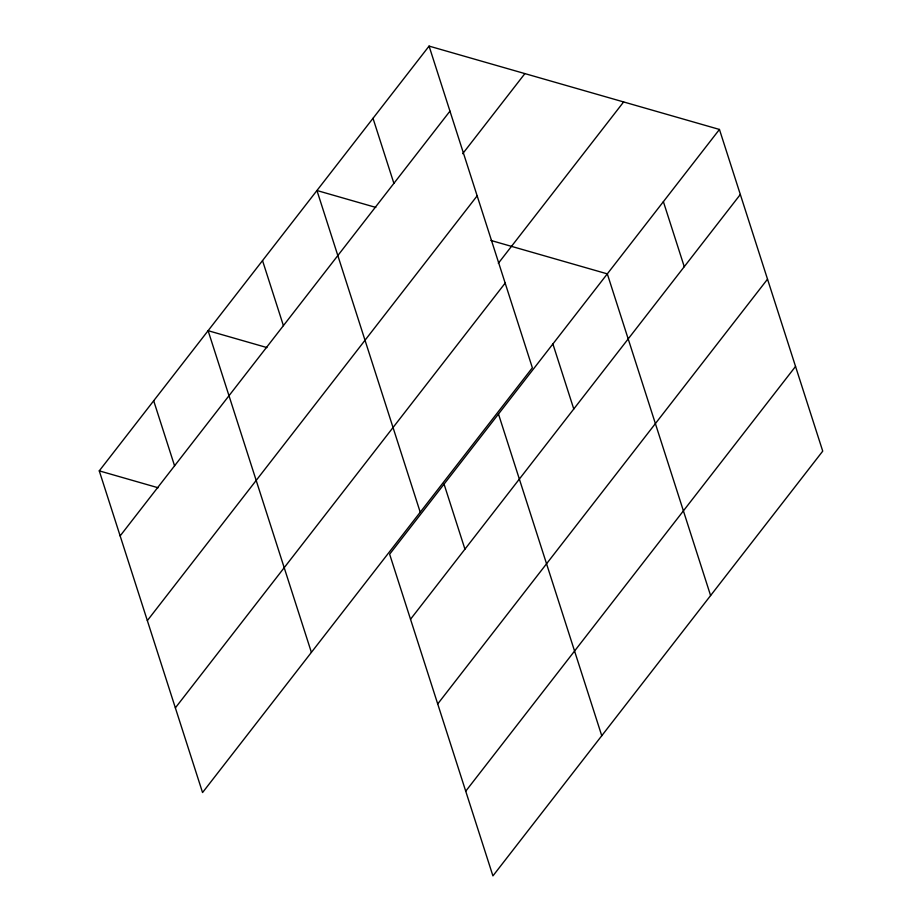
<?xml version="1.0" encoding="UTF-8"?>
<svg xmlns="http://www.w3.org/2000/svg" width="922" height="922" viewBox="0 0 922 922"><rect width="100%" height="100%" fill="white"/><g stroke="black" fill="none" stroke-linecap="round" stroke-linejoin="round"><path stroke-width="1.38" d="M429.076 46.1L532.363 367.797L202.552 792.551L99.265 470.865L429.076 46.1L719.448 129.449L822.735 451.135L492.924 875.9L389.637 554.203L719.448 129.449M120.148 535.901L449.959 111.147M462.694 153.709L524.895 73.599M147.347 620.598L477.158 195.833M498.318 263.312L623.629 101.939M175.364 707.866L505.175 283.1M410.521 619.25L740.331 194.484M437.708 703.947L767.519 279.182M465.725 791.203L795.536 366.449M375.807 207.415L316.949 190.52L420.225 512.217M490.919 240.458L607.31 273.869L710.597 595.554M266.965 347.582L208.107 330.687L311.394 652.384M99.265 470.865L158.135 487.761M663.379 201.653L684.262 266.7M552.889 343.952L573.772 408.988M498.479 414.036L601.755 735.733M373.007 118.304L393.89 183.351M444.058 484.119L464.942 549.166M262.528 260.603L283.411 325.65M153.686 400.77L174.569 465.817"/></g></svg>
